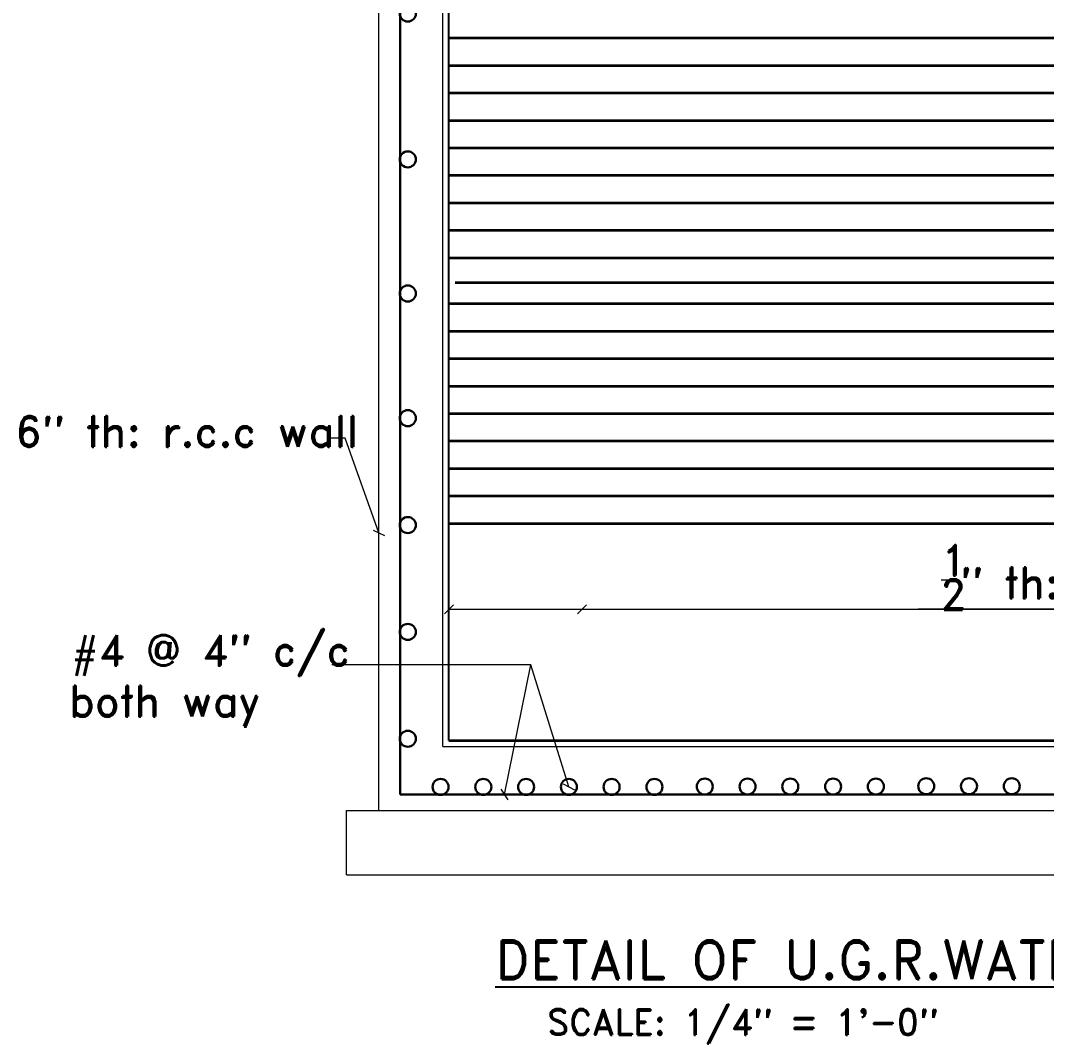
# Model space of a CAD drawing. Header units: inches. Extents: x 137014 to 144844, y -150241 to -148176.
# Drawn here: x 137736.1 to 137943.3, y -149516.1 to -149309.4 of the extents above; entities that cross this region are included whole.
import ezdxf

# ---------------------------------------------------------------- set-up
doc = ezdxf.new("R2010")
doc.units = ezdxf.units.IN
doc.header["$LTSCALE"] = 15
doc.header["$MEASUREMENT"] = 0
doc.layers.get('0').update_dxf_attribs({"linetype": 'CONTINUOUS'})
for name, color, linetype, lineweight in [('B.WALL', 2, 'CONTINUOUS', 15), ('DIMENSION', 251, 'CONTINUOUS', 15), ('dot', 150, 'CONTINUOUS', 35), ('steel', 6, 'CONTINUOUS', 30), ('tEXT .1', 231, 'CONTINUOUS', 5)]:
    doc.layers.add(name, color=color, linetype=linetype, lineweight=lineweight)
doc.layers.add('DIM', color=255, linetype='CONTINUOUS')
doc.layers.add('TEXT', color=2, linetype='CONTINUOUS')
doc.styles.add('ROMANS', font='romans.shx')
doc.styles.get("Standard").update_dxf_attribs({"font": 'romand.shx', "height": 8})
doc.dimstyles.get("Standard").update_dxf_attribs({"dimtxt": 8, "dimasz": 3, "dimexe": 0, "dimexo": 6, "dimgap": 2, "dimtad": 0, "dimdec": 1, "dimzin": 0, "dimdsep": 46, "dimlunit": 4, "dimtxsty": 'ROMANS', "dimblk1": 'OBLIQUE', "dimblk2": 'OBLIQUE', "dimsah": 1, "dimcen": 0, "dimclrt": 256, "dimadec": 0, "dimazin": 0, "dimtm": 1e-09, "dimtfac": 1, "dimtdec": 1, "dimtofl": 0, "dimtmove": 1, "dimatfit": 0, "dimldrblk": 'OBLIQUE', "dimfxl": 12, "dimtolj": 1, "dimtzin": 0, "dimarcsym": 0})

# ---------------------------------------------------------------- blocks, each defined once
blk = doc.blocks.new('_OBLIQUE')
at = {"color": 0, "linetype": 'ByBlock'}
blk.add_line((-0.5, -0.5), (0.5, 0.5), dxfattribs=at)
blk = doc.blocks.new('EGV343')
at = {"layer": 'B.WALL', "ltscale": 22}
for p, q in [((139206.9516, -142070.3472), (139206.9516, -141844.7472)), ((139221.3516, -142055.9472), (139221.3516, -141854.3472)), ((139221.3516, -142055.9472), (139459.52035, -142055.9472)), ((139199.7516, -142084.7472), (139199.7516, -142070.3472)), ((139199.7516, -142070.3472), (139481.12035, -142070.3472)), ((139199.7516, -142084.7472), (139481.12035, -142084.7472)), ((139199.7516, -142084.7472), (139481.12035, -142084.7472)), ((139229.61661, -142084.7472), (139488.29712, -142084.7472))]:
    blk.add_line(p, q, dxfattribs=at)
at = {"layer": 'DIM', "ltscale": 0.5}
blk.add_line((139222.72303, -142054.57577), (139222.72303, -141854.3472), dxfattribs=at)
at = {"layer": 'dot', "ltscale": 0.5}
for p, q in [((139222.72303, -141896.83208), (139458.14892, -141896.83208)), ((139222.72303, -141903.00351), (139458.14892, -141903.00351)), ((139222.72303, -141903.00351), (139458.14892, -141903.00351)), ((139222.72303, -141909.17494), (139458.14892, -141909.17494)), ((139222.72303, -141915.34637), (139458.14892, -141915.34637)), ((139222.72303, -141921.5178), (139458.14892, -141921.5178)), ((139222.72303, -141927.68923), (139458.14892, -141927.68923)), ((139222.72303, -141933.86065), (139458.14892, -141933.86065)), ((139222.72303, -141940.03208), (139458.14892, -141940.03208)), ((139222.72303, -141946.20351), (139458.14892, -141946.20351)), ((139224.09446, -141951.71863), (139459.52035, -141951.71863)), ((139222.72303, -141956.48923), (139458.14892, -141956.48923)), ((139222.72303, -141956.48923), (139458.14892, -141956.48923)), ((139222.72303, -141962.66065), (139458.14892, -141962.66065)), ((139222.72303, -141968.83208), (139458.14892, -141968.83208)), ((139222.72303, -141975.00351), (139458.14892, -141975.00351)), ((139222.72303, -141981.17494), (139458.14892, -141981.17494)), ((139222.72303, -141981.17494), (139458.14892, -141981.17494)), ((139222.72303, -141987.34637), (139458.14892, -141987.34637)), ((139222.72303, -141993.5178), (139458.14892, -141993.5178)), ((139222.72303, -141999.68923), (139458.14892, -141999.68923)), ((139222.72303, -142005.86065), (139458.14892, -142005.86065)), ((139222.72303, -142054.57577), (139458.14892, -142054.57577))]:
    blk.add_line(p, q, dxfattribs=at)
at = {"layer": 'steel', "ltscale": 22}
for q in [(139211.7516, -141848.77064), (139469.12035, -142066.7472)]:
    blk.add_line((139211.7516, -142066.7472), q, dxfattribs=at)
for centre in [(139213.4807, -141891.36704), (139213.4807, -141924.10055), (139213.4807, -141954.22697), (139213.4807, -141982.22174), (139213.4807, -142006.22174), (139213.4807, -142030.22174), (139213.4807, -142054.22174), (139220.83147, -142065.02399), (139230.43147, -142065.02399), (139240.03147, -142065.02399), (139249.63147, -142065.02399), (139259.23147, -142065.02399), (139268.83147, -142065.02399), (139268.83147, -142065.02399), (139280.13808, -142064.9472), (139280.13808, -142064.9472), (139280.13808, -142064.9472), (139289.73808, -142064.9472), (139299.33808, -142064.9472), (139308.93808, -142064.9472), (139318.53808, -142064.9472), (139318.53808, -142064.9472), (139329.84469, -142064.87041), (139329.84469, -142064.87041), (139329.84469, -142064.87041), (139339.44469, -142064.87041), (139349.04469, -142064.87041)]:
    blk.add_circle(centre, 1.8, dxfattribs=at)
at = {"layer": 'tEXT .1'}
blk.add_line((139333.20983, -142018.53157), (139337.02495, -142018.53157), dxfattribs=at)
at = {"layer": 'TEXT', "attachment_point": 5}
for s, insert, char_height in [('{\\LDETAIL OF U.G.R.WATER TANK}', (139319.93276, -142103.86273), 8.6400291), ('SCALE: 1/4" = 1\'-0"', (139288.70585, -142118.80824), 5.7600194)]:
    blk.add_mtext(s, dxfattribs=dict(at, insert=insert, char_height=char_height))
at = {"layer": 'tEXT .1'}
for s, height, p in [('6" th: r.c.c wall', 6.8571429, (139125.37205, -141988.64286)), ('1', 6.85714, (139333.18036, -142017.57157)), ('" th: terrazo lining', 6.8571429, (139337.40999, -142022.64709)), ('2', 6.85714, (139332.97409, -142025.27514)), ('#4 @ 4" c/c ', 6.8571429, (139137.91186, -142037.78018)), ('both way', 6.857143, (139137.38331, -142049.20875))]:
    blk.add_text(s, height=height, dxfattribs=at).set_placement(p)
at = {"layer": 'DIM'}
blk.add_leader([(139206.9516, -142007.9472), (139199.44808, -141986.71699), (139195.2964, -141986.71699)], dimstyle='Standard', override={"dimscale": 1, "dimtxt": 3, "dimasz": 2}, dxfattribs=at)
at = {"layer": 'tEXT .1'}
for points in [[(139222.72303, -142025.14434), (139342.35945, -142025.14434)], [(139252.58804, -142025.14434), (139372.22446, -142025.14434)], [(139458.14892, -142025.14434), (139328.05818, -142025.14434)], [(139249.63147, -142065.02399), (139241.12318, -142037.634), (139196.39268, -142037.634)], [(139235.16499, -142066.7472), (139241.12318, -142037.634)]]:
    blk.add_leader(points, dimstyle='Standard', override={"dimscale": 1, "dimtxt": 3, "dimasz": 2}, dxfattribs=at)

msp = doc.modelspace()

# ---------------------------------------------------------------- block references
at = {"layer": 'DIMENSION', "xscale": 0.8999999999996362, "yscale": 0.8999999999996362, "zscale": 0.8999999999996362}
msp.add_blockref('EGV343', (12522.19303, -21605.76118), dxfattribs=at)

doc.saveas('drawing.dxf')
